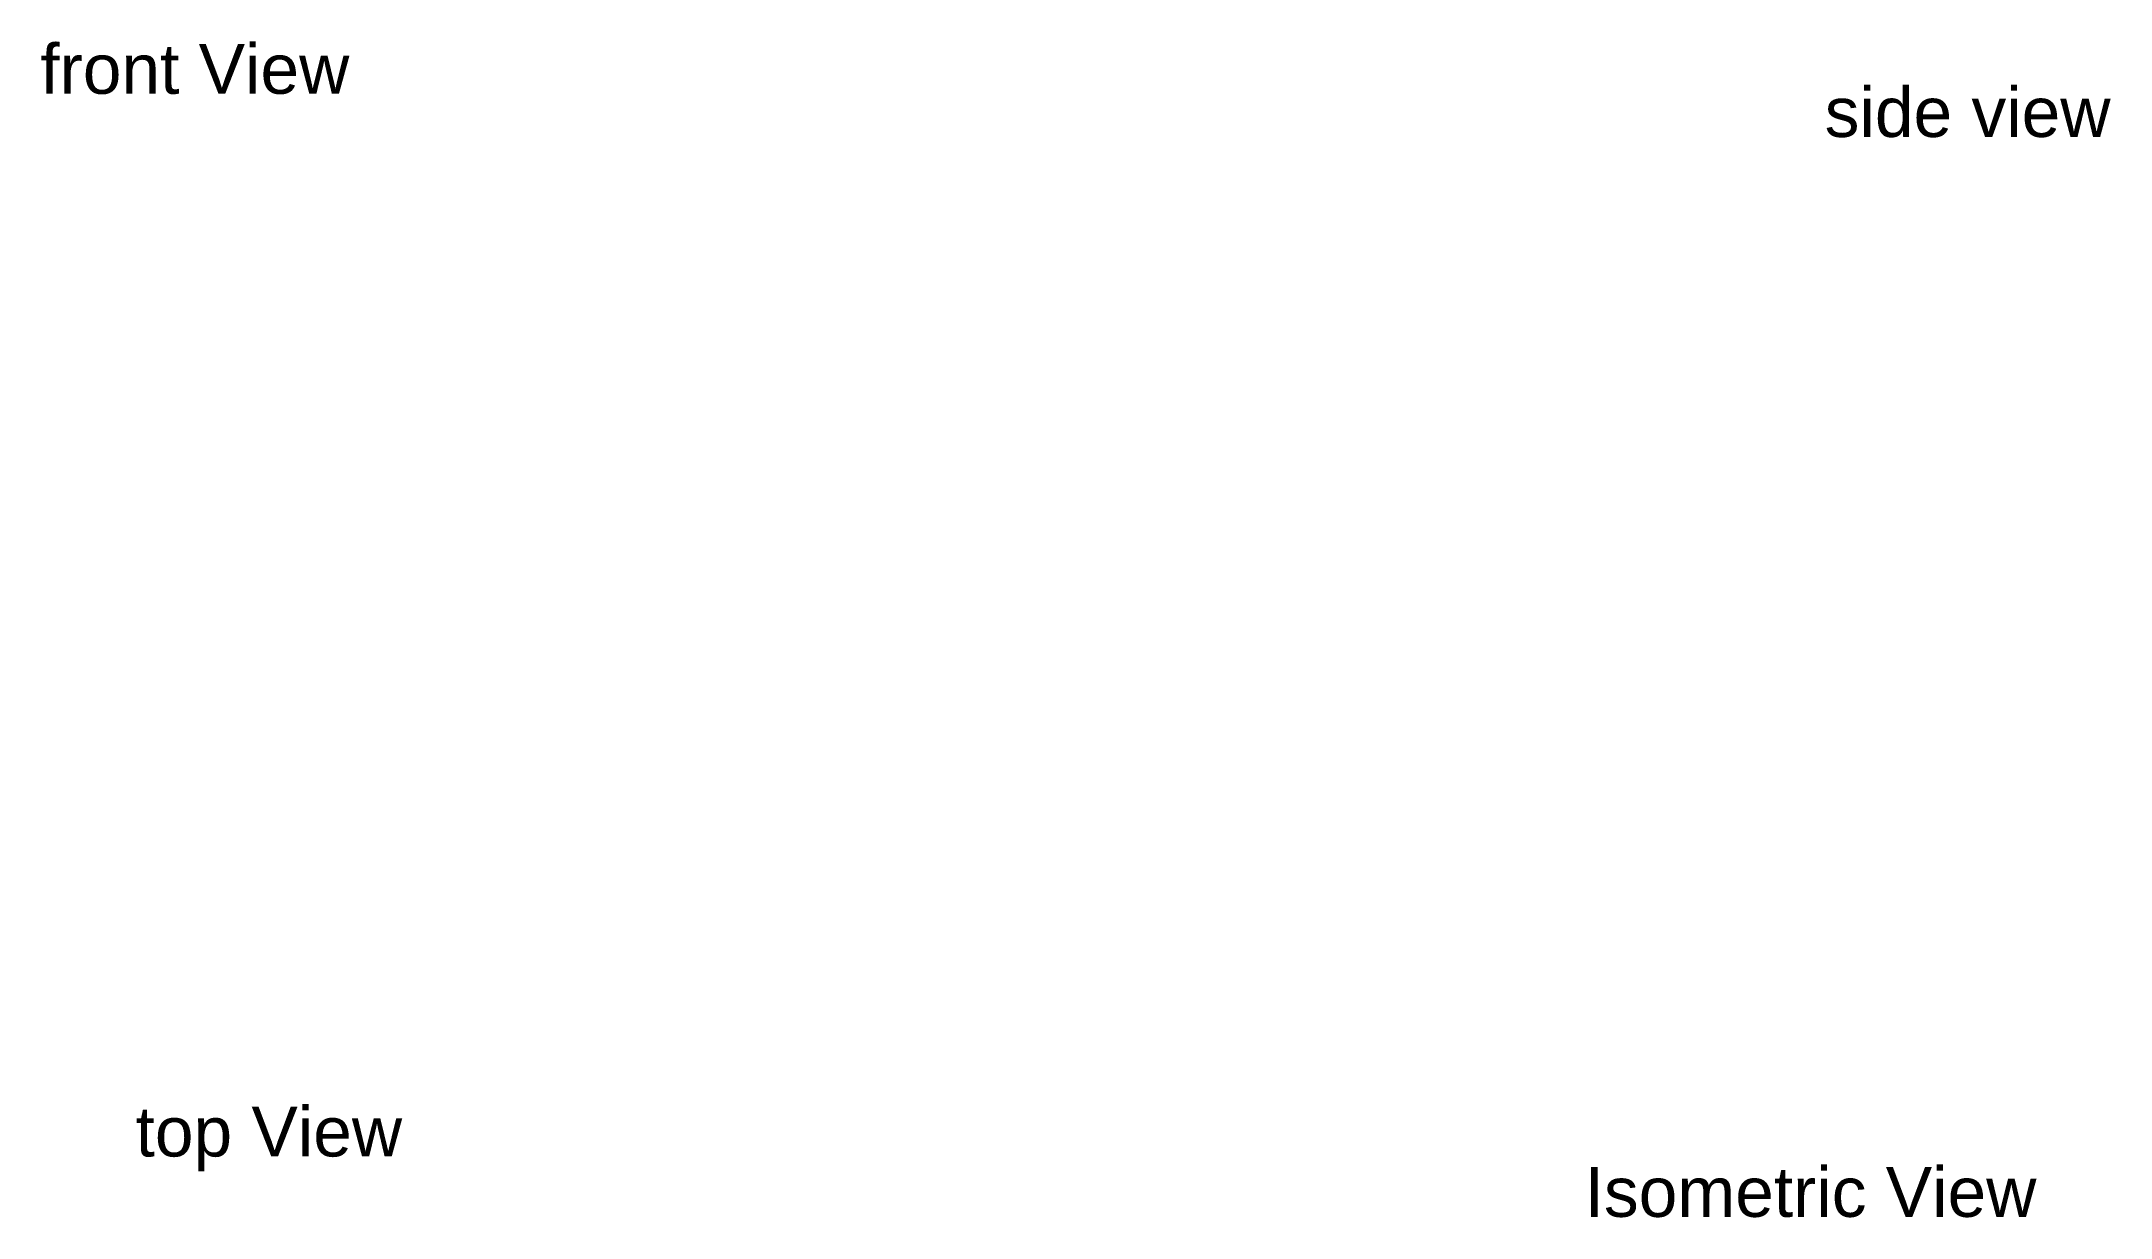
# Paper-space layout 'wk7_Q1' of a CAD drawing. Header units: millimetres. Extents: x 22 to 230, y 92 to 210.
import ezdxf

# ---------------------------------------------------------------- set-up
doc = ezdxf.new("R2010")
doc.units = ezdxf.units.MM
doc.header["$MEASUREMENT"] = 0
doc.styles.get("Standard").update_dxf_attribs({"font": 'arial.ttf'})

psp = doc.layouts.new('wk7_Q1')

# ---------------------------------------------------------------- texts
for s, p in [('front View', (22.09, 204.57)), ('side view', (201.44, 200.23)), ('top View', (31.66, 97.74)), ('Isometric View', (177.31, 91.67))]:
    psp.add_text(s, height=5).set_placement(p)

doc.saveas('drawing.dxf')
